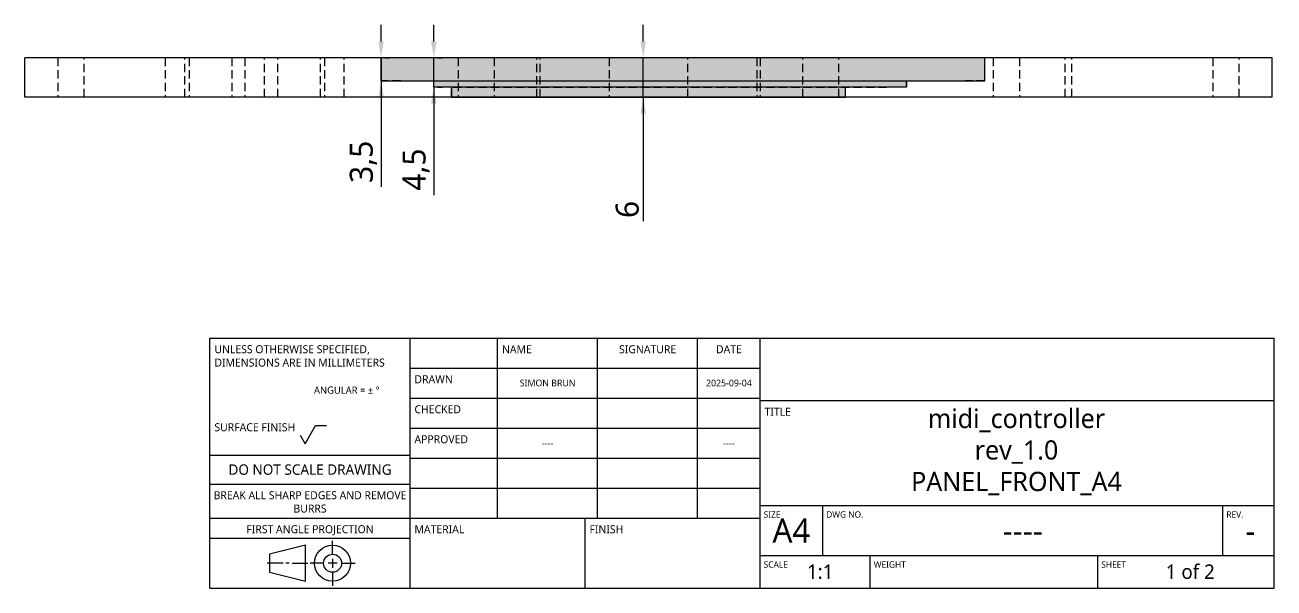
# Model space of a CAD drawing. Extents: x 10 to 560, y 10 to 287.
# Drawn here: x 10.3 to 200.6, y 10 to 95.8 of the extents above; entities that cross this region are included whole.
import ezdxf

# ---------------------------------------------------------------- set-up
doc = ezdxf.new("R2010")
doc.units = 0
doc.header["$LTSCALE"] = 12.7
doc.header["$MEASUREMENT"] = 0
doc.header["$PDMODE"] = 33
doc.header["$PDSIZE"] = 1
doc.linetypes.add('HIDDEN', pattern=[0.15, 0.1, -0.05])
doc.layers.get('DEFPOINTS').update_dxf_attribs({"linetype": 'CONTINUOUS'})
for name, color, linetype in [('ANNOTATION_TEXT', 7, 'CONTINUOUS'), ('HIDDEN', 7, 'HIDDEN'), ('SKETCHED_GEOMETRY', 7, 'CONTINUOUS'), ('TITLE_BLOCK', 7, 'CONTINUOUS'), ('VIEW_HATCHES', 7, 'CONTINUOUS'), ('VISIBLE', 7, 'CONTINUOUS')]:
    doc.layers.add(name, color=color, linetype=linetype)
doc.styles.add('ONSHAPE-STANDARD', font='NotoSans-Regular.ttf')
doc.styles.add('ONSHAPE-STANDARD-DIMENSION', font='')
doc.styles.add('ONSHAPE-STANDARD-FIELDS', font='')
doc.styles.get('ONSHAPE-STANDARD-DIMENSION').set_extended_font_data('Noto Sans')
doc.styles.get('ONSHAPE-STANDARD-FIELDS').set_extended_font_data('Noto Sans')
doc.dimstyles.new('ONSHAPE-ISO-25$0', dxfattribs={"dimtxt": 3.5, "dimasz": 2.5, "dimexe": 1.25, "dimexo": 0.625, "dimtad": 1, "dimtxsty": 'ONSHAPE-STANDARD-DIMENSION', "dimcen": 2.5, "dimclrd": 7, "dimclre": 7, "dimclrt": 7, "dimadec": 1, "dimazin": 3, "dimtfac": 1, "dimtmove": 0, "dimatfit": 3})

# ---------------------------------------------------------------- blocks, each defined once
blk = doc.blocks.new('*D1')
at = {"layer": 'ANNOTATION_TEXT', "color": 7}
for p, q in [((64.53, 93.31), (64.53, 95.81)), ((64.53, 87.38), (64.53, 90.75)), ((65.16, 90.81), (65.78, 90.81)), ((64.53, 87.25), (64.53, 71.14)), ((65.16, 87.31), (65.78, 87.31)), ((64.53, 84.81), (64.53, 82.31))]:
    blk.add_line(p, q, dxfattribs=at)
for points in [[(64.12, 93.31), (64.95, 93.31), (64.53, 90.81)], [(64.95, 84.81), (64.12, 84.81), (64.53, 87.31)]]:
    blk.add_solid(points, dxfattribs=at)
at = {"layer": 'DEFPOINTS', "color": 0}
for p in [(64.53, 90.81), (64.53, 90.81), (64.53, 87.31)]:
    blk.add_point(p, dxfattribs=at)
at = {"layer": 'ANNOTATION_TEXT', "color": 7, "insert": (61.82, 74.96), "char_height": 3.5, "attachment_point": 5, "rotation": 90, "style": 'ONSHAPE-STANDARD-DIMENSION'}
blk.add_mtext('3,5', dxfattribs=at)
blk = doc.blocks.new('*D2')
at = {"layer": 'ANNOTATION_TEXT', "color": 7}
for p, q in [((72.56, 93.31), (72.56, 95.81)), ((72.56, 87.38), (72.56, 90.75)), ((73.19, 90.81), (73.81, 90.81)), ((72.56, 86.38), (72.56, 87.25)), ((72.56, 86.25), (72.56, 69.9)), ((73.18, 86.31), (73.81, 86.31)), ((72.56, 83.81), (72.56, 81.31))]:
    blk.add_line(p, q, dxfattribs=at)
for points in [[(72.15, 93.31), (72.98, 93.31), (72.56, 90.81)], [(72.98, 83.81), (72.15, 83.81), (72.56, 86.31)]]:
    blk.add_solid(points, dxfattribs=at)
at = {"layer": 'DEFPOINTS', "color": 0}
for p in [(72.56, 90.81), (72.56, 90.81), (72.55, 86.31)]:
    blk.add_point(p, dxfattribs=at)
at = {"layer": 'ANNOTATION_TEXT', "color": 7, "insert": (69.87, 73.77), "char_height": 3.5, "attachment_point": 5, "rotation": 90, "style": 'ONSHAPE-STANDARD-DIMENSION'}
blk.add_mtext('4,5', dxfattribs=at)
blk = doc.blocks.new('*D3')
at = {"layer": 'ANNOTATION_TEXT', "color": 7}
for p, q in [((104.46, 93.31), (104.46, 95.81)), ((156.47, 90.81), (103.21, 90.81)), ((104.46, 87.38), (104.46, 90.75)), ((199.65, 90.81), (156.59, 90.81)), ((104.46, 86.38), (104.46, 87.25)), ((104.46, 84.88), (104.46, 86.25)), ((199.65, 84.81), (103.21, 84.81)), ((104.46, 84.75), (104.46, 65.93)), ((104.46, 82.31), (104.46, 79.81))]:
    blk.add_line(p, q, dxfattribs=at)
for points in [[(104.05, 93.31), (104.88, 93.31), (104.46, 90.81)], [(104.88, 82.31), (104.05, 82.31), (104.46, 84.81)]]:
    blk.add_solid(points, dxfattribs=at)
at = {"layer": 'DEFPOINTS', "color": 0}
for p in [(104.46, 90.81), (200.27, 90.81), (200.27, 84.81)]:
    blk.add_point(p, dxfattribs=at)
at = {"layer": 'ANNOTATION_TEXT', "color": 7, "insert": (102.05, 67.7), "char_height": 3.5, "attachment_point": 5, "rotation": 90, "style": 'ONSHAPE-STANDARD-DIMENSION'}
blk.add_mtext('6', dxfattribs=at)

msp = doc.modelspace()

# ---------------------------------------------------------------- hatches: boundary and pattern name
at = {"layer": 'VIEW_HATCHES'}
h = msp.add_hatch(color=256, dxfattribs=at)
h.dxf.hatch_style = 1
h.paths.add_polyline_path([(64.532, 90.814), (64.532, 87.314), (156.532, 87.314), (156.532, 90.814)])
h = msp.add_hatch(color=256, dxfattribs=at)
h.dxf.hatch_style = 1
h.paths.add_polyline_path([(144.555, 86.314), (72.565, 86.314), (72.565, 87.314), (144.555, 87.314)])
h = msp.add_hatch(color=256, dxfattribs=at)
h.dxf.hatch_style = 1
h.paths.add_polyline_path([(75.274, 86.314), (75.274, 84.814), (135.274, 84.814), (135.274, 86.314)])

# ---------------------------------------------------------------- linework, layer by layer
at = {"layer": 'HIDDEN'}
for p, q in [((15.274, 90.814), (15.274, 84.814)), ((19.274, 84.814), (19.274, 90.814)), ((31.649, 90.814), (31.649, 84.814)), ((34.649, 84.814), (34.649, 90.814)), ((35.274, 90.814), (35.274, 84.814)), ((41.774, 90.814), (41.774, 84.814)), ((43.774, 90.814), (43.774, 84.814)), ((46.774, 84.814), (46.774, 90.814)), ((48.774, 84.814), (48.774, 90.814)), ((55.274, 84.814), (55.274, 90.814)), ((55.898, 90.814), (55.898, 84.814)), ((58.898, 84.814), (58.898, 90.814)), ((64.532, 87.314), (64.532, 90.814)), ((76.274, 90.814), (76.274, 84.814)), ((81.774, 90.814), (81.774, 84.814)), ((88.274, 84.814), (88.274, 90.814)), ((88.774, 84.814), (88.774, 90.814)), ((99.274, 90.814), (99.274, 84.814)), ((111.274, 84.814), (111.274, 90.814)), ((121.774, 90.814), (121.774, 84.814)), ((122.274, 90.814), (122.274, 84.814)), ((128.774, 84.814), (128.774, 90.814)), ((134.274, 84.814), (134.274, 90.814)), ((156.532, 87.314), (156.532, 90.814)), ((157.774, 90.814), (157.774, 84.814)), ((161.774, 90.814), (161.774, 84.814)), ((168.774, 84.814), (168.774, 90.814)), ((169.774, 84.814), (169.774, 90.814)), ((191.274, 90.814), (191.274, 84.814)), ((195.274, 84.814), (195.274, 90.814)), ((67.532, 87.314), (64.532, 87.314)), ((67.532, 87.314), (153.532, 87.314)), ((72.555, 86.314), (72.555, 87.314)), ((75.555, 86.314), (72.555, 86.314)), ((75.274, 84.814), (75.274, 86.314)), ((75.555, 86.314), (141.555, 86.314)), ((135.274, 84.814), (135.274, 86.314)), ((144.555, 86.314), (141.555, 86.314)), ((144.555, 86.314), (144.555, 87.314)), ((156.532, 87.314), (153.532, 87.314))]:
    msp.add_line(p, q, dxfattribs=at)
at = {"layer": 'SKETCHED_GEOMETRY'}
for p, q in [((64.532, 90.814), (64.532, 87.314)), ((156.532, 90.814), (64.532, 90.814)), ((156.532, 87.314), (156.532, 90.814)), ((64.532, 87.314), (156.532, 87.314)), ((72.565, 87.314), (144.555, 87.314)), ((72.565, 86.314), (72.565, 87.314)), ((144.555, 86.314), (72.565, 86.314)), ((75.274, 86.314), (75.274, 84.814)), ((135.274, 86.314), (75.274, 86.314)), ((135.274, 84.814), (135.274, 86.314)), ((144.555, 87.314), (144.555, 86.314)), ((75.274, 84.814), (135.274, 84.814)), ((200.571, 10), (200.571, 48.1)), ((68.942, 10), (200.571, 10))]:
    msp.add_line(p, q, dxfattribs=at)
at = {"layer": 'TITLE_BLOCK'}
for p, q in [((38.462, 10), (38.462, 48.1)), ((38.462, 48.1), (68.942, 48.1)), ((68.942, 10), (68.942, 48.1)), ((68.942, 48.1), (122.282, 48.1)), ((82.277, 20.668), (82.277, 48.1)), ((97.517, 20.668), (97.517, 48.1)), ((112.757, 20.668), (112.757, 48.1)), ((122.282, 10), (122.282, 48.1)), ((122.282, 48.1), (200.571, 48.1)), ((68.942, 43.528), (122.282, 43.528)), ((68.942, 38.956), (122.282, 38.956)), ((122.282, 38.575), (200.571, 38.574)), ((52.94, 31.997), (54.54, 34.769)), ((54.54, 34.769), (56.216, 34.769)), ((68.942, 34.384), (122.282, 34.384)), ((52.178, 33.317), (52.94, 31.997)), ((38.462, 30.269), (68.942, 30.269)), ((68.942, 29.812), (122.282, 29.812)), ((38.462, 25.85), (68.942, 25.85)), ((68.942, 25.24), (122.282, 25.24)), ((122.282, 22.573), (200.571, 22.573)), ((131.807, 14.953), (131.807, 22.573)), ((192.767, 14.953), (192.767, 22.573)), ((38.462, 20.668), (68.942, 20.668)), ((68.942, 20.668), (122.282, 20.668)), ((95.612, 10), (95.612, 20.668)), ((38.462, 17.62), (68.942, 17.62)), ((57.131, 15.151), (57.131, 17.209)), ((53.016, 16.523), (47.53, 15.151)), ((53.016, 11.036), (53.016, 16.523)), ((49.587, 13.78), (47.187, 13.78)), ((47.53, 15.151), (47.53, 12.408)), ((50.547, 13.78), (49.999, 13.78)), ((50.959, 13.78), (53.359, 13.78)), ((55.759, 13.78), (53.702, 13.78)), ((57.817, 13.78), (56.445, 13.78)), ((57.131, 14.465), (57.131, 13.094)), ((58.502, 13.78), (60.56, 13.78)), ((122.282, 14.953), (200.571, 14.95)), ((139.046, 10), (139.046, 14.953)), ((173.717, 10), (173.717, 14.953)), ((47.53, 12.408), (53.016, 11.036)), ((57.131, 12.408), (57.131, 10.351)), ((38.462, 10), (68.942, 10))]:
    msp.add_line(p, q, dxfattribs=at)
for radius in [2.743, 1.372]:
    msp.add_circle((57.131, 13.78), radius, dxfattribs=at)
at = {"layer": 'VISIBLE'}
for p, q in [((10.274, 84.814), (10.274, 90.814)), ((16.274, 90.814), (10.274, 90.814)), ((194.274, 90.814), (16.274, 90.814)), ((200.274, 90.814), (194.274, 90.814)), ((200.274, 84.814), (200.274, 90.814)), ((16.274, 84.814), (10.274, 84.814)), ((194.274, 84.814), (16.274, 84.814)), ((200.274, 84.814), (194.274, 84.814))]:
    msp.add_line(p, q, dxfattribs=at)

# ---------------------------------------------------------------- texts
at = {"layer": 'TITLE_BLOCK'}
for s, insert, char_height, width, attachment_point, style in [('UNLESS OTHERWISE SPECIFIED, DIMENSIONS ARE IN MILLIMETERS', (39.132, 47.003), 1.2192, 29.8704, 1, 'ONSHAPE-STANDARD'), ('NAME', (82.947, 47.003), 1.2192, 14.9352, 1, 'ONSHAPE-STANDARD'), ('SIGNATURE', (105.137, 47.003), 1.2192, 14.9352, 2, 'ONSHAPE-STANDARD'), ('DATE', (117.519, 47.003), 1.2192, 9.3345, 2, 'ONSHAPE-STANDARD'), ('DRAWN', (69.612, 42.431), 1.2192, 13.0683, 1, 'ONSHAPE-STANDARD'), ('^JANGULAR = ± °^J', (54.305, 42.54), 1.09728, 14.9352, 1, 'ONSHAPE-STANDARD'), ('SIMON BRUN', (89.897, 41.242), 1.0241, 15.24, 5, 'ONSHAPE-STANDARD-FIELDS'), ('2025-09-04', (117.519, 41.242), 1.0241, 9.525, 5, 'ONSHAPE-STANDARD-FIELDS'), ('CHECKED', (69.612, 37.859), 1.2192, 13.0683, 1, 'ONSHAPE-STANDARD'), ('TITLE', (122.952, 37.478), 1.2192, 9.3345, 1, 'ONSHAPE-STANDARD'), ('midi_controller', (161.334, 35.527), 2.92608, 70.485, 5, 'ONSHAPE-STANDARD-FIELDS'), ('SURFACE FINISH', (39.132, 35.116), 1.2192, 14.9352, 1, 'ONSHAPE-STANDARD'), ('APPROVED', (69.612, 33.287), 1.2192, 13.0683, 1, 'ONSHAPE-STANDARD'), ('rev_1.0', (161.334, 30.726), 2.9261, 70.485, 5, 'ONSHAPE-STANDARD-FIELDS'), ('----', (89.897, 32.098), 1.0241, 15.24, 5, 'ONSHAPE-STANDARD-FIELDS'), ('----', (117.519, 32.098), 1.0241, 9.525, 5, 'ONSHAPE-STANDARD-FIELDS'), ('DO NOT SCALE DRAWING', (53.702, 28.843), 1.58496, 29.8704, 2, 'ONSHAPE-STANDARD'), ('PANEL_FRONT_A4', (161.334, 25.926), 2.92608, 70.485, 5, 'ONSHAPE-STANDARD-FIELDS'), ('BREAK ALL SHARP EDGES AND REMOVE BURRS', (53.702, 24.752), 1.2192, 29.8704, 2, 'ONSHAPE-STANDARD'), ('SIZE', (122.818, 21.695), 0.9754, 9.3345, 1, 'ONSHAPE-STANDARD'), ('DWG NO.', (132.343, 21.695), 0.9754, 59.7408, 1, 'ONSHAPE-STANDARD'), ('REV.', (193.303, 21.695), 0.9754, 7.4676, 1, 'ONSHAPE-STANDARD'), ('FIRST ANGLE PROJECTION', (53.702, 19.571), 1.2192, 29.8704, 2, 'ONSHAPE-STANDARD'), ('MATERIAL', (69.612, 19.571), 1.2192, 26.1366, 1, 'ONSHAPE-STANDARD'), ('FINISH', (96.282, 19.571), 1.2192, 26.1366, 1, 'ONSHAPE-STANDARD'), ('A4', (127.044, 18.763), 3.6576, 9.525, 5, 'ONSHAPE-STANDARD-FIELDS'), ('----', (162.287, 18.763), 3.6576, 60.96, 5, 'ONSHAPE-STANDARD-FIELDS'), ('-', (196.958, 18.763), 3.658, 6.858, 5, 'ONSHAPE-STANDARD-FIELDS'), ('SCALE', (122.818, 14.075), 0.9754, 16.42872, 1, 'ONSHAPE-STANDARD'), ('1:1', (131.426, 12.476), 2.1946, 15.24, 5, 'ONSHAPE-STANDARD-FIELDS'), ('WEIGHT', (139.582, 14.075), 0.9754, 33.97758, 1, 'ONSHAPE-STANDARD'), ('SHEET', (174.253, 14.075), 0.9754, 26.1366, 1, 'ONSHAPE-STANDARD'), ('1 of 2', (187.814, 12.476), 2.1946, 25.146, 5, 'ONSHAPE-STANDARD-FIELDS'), ('{\\fNoto Sans|b0|i0|c0|p0;\\W0.50000; } ', (156.381, 12.476), 2.19456, 34.671, 5, 'ONSHAPE-STANDARD-FIELDS')]:
    msp.add_mtext(s, dxfattribs=dict(at, insert=insert, char_height=char_height, width=width, attachment_point=attachment_point, style=style))

# ---------------------------------------------------------------- dimensions: what is measured, and where the dimension line sits
at = {"layer": 'ANNOTATION_TEXT'}
for base, p1, p2, picture, middle, dimtype in [((64.532, 90.814), (64.532, 87.314, -119.5), (64.532, 90.814, -119.5), '*D1', (64.532, 74.96), 161), ((72.565, 90.814), (72.555, 86.314, -121), (72.565, 90.814, 3), '*D2', (72.565, 73.771), 160), ((104.463, 90.814), (200.274, 84.814, -3), (200.274, 90.814, -3), '*D3', (104.463, 67.697), 161)]:
    dim = msp.add_linear_dim(base=base, p1=p1, p2=p2, angle=90, dimstyle='ONSHAPE-ISO-25$0', override={"dimlfac": 1, "dimpost": ''}, dxfattribs=at)
    dim.commit()
    dim.dimension.update_dxf_attribs({"geometry": picture, "text_midpoint": middle, "dimtype": dimtype})

doc.saveas('drawing.dxf')
